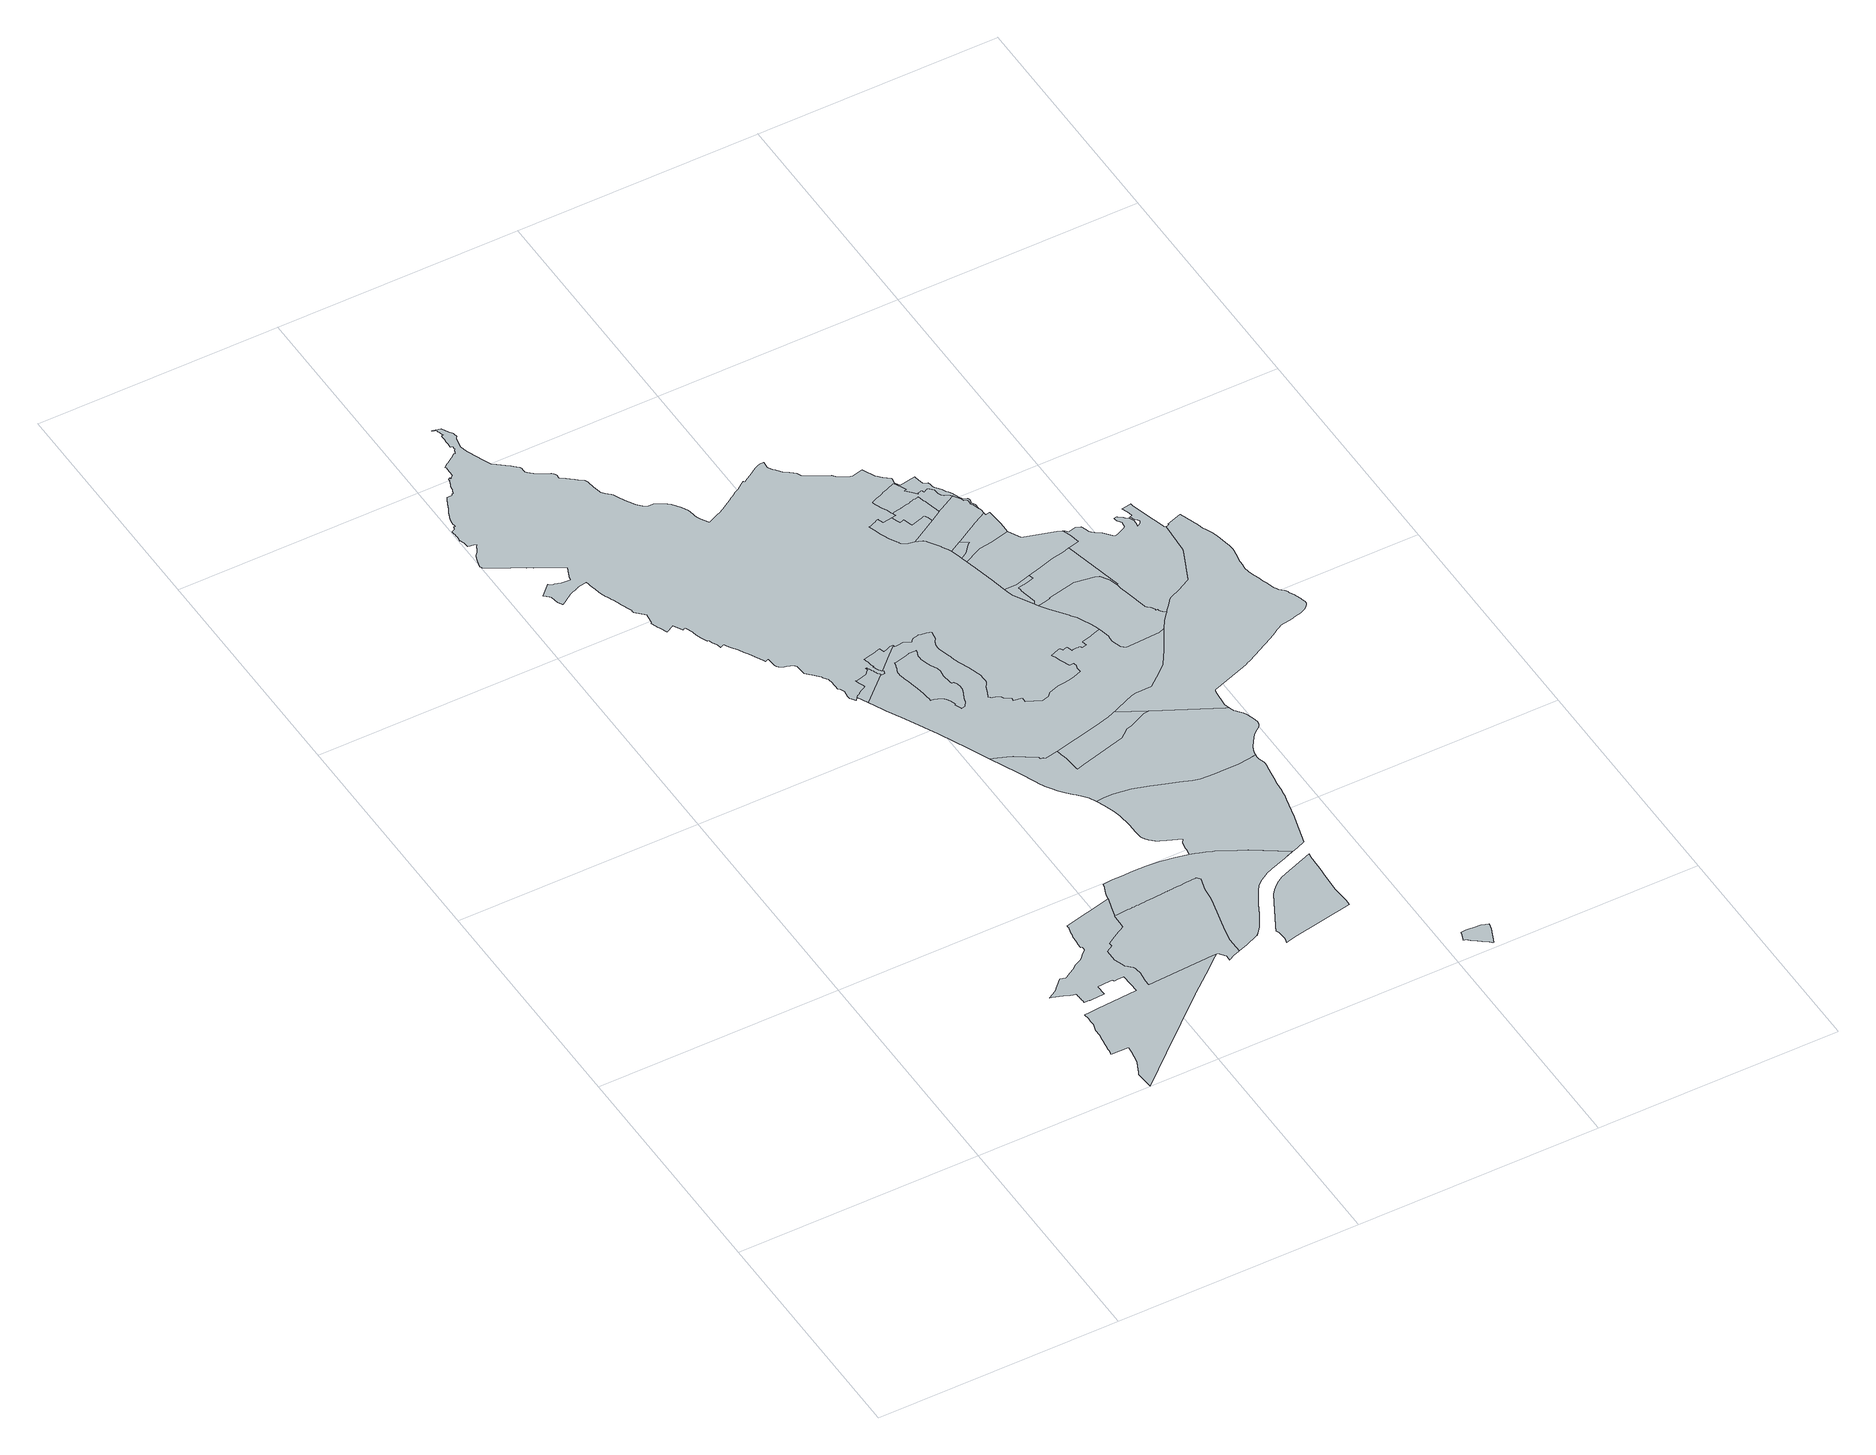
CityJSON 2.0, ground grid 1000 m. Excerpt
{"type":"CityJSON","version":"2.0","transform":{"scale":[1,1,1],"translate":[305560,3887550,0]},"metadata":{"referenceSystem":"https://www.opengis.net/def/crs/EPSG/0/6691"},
"CityObjects":{
"object1":{"type":"GenericCityObject","attributes":{"function":"5","validFromType":"3","custodian":"沼津市","notificationNumber":"沼津市告示第34号","prefecture":"22","city":"22203","floorAreaRate":2},"geometry":[{"type":"MultiSurface","lod":"1","boundaries":[[[0,1,2,3,4,5,6,7,8,9,10,11,12,13,14,15,16,17,18,19,20,21,22,23,24,25,26,27,28,29,30,31,32,33,34,35,36,37,38,39,40,41,42,43,44,45,46,47,48,49,50,51,52,53,54,55,56,57,58,59,60,61,62,63,64,65,66,67,68,69,70,71,72,73,74,75,76,77,78,79,80,81,82,83,84,85,86,87,88,89,90,91,92,93,94,95,96,97,98,99,100,101,102,103,104,105,106,107,108,109,110,111,112,113,114,115,116,117,118,119,120,121,122,123,124,125,126,127,128,129,130,131,132,133,134,135,136,137,138,139,140,141,142,143,144,145,146,147,148,149,150,151,152,153,154,155,156,157,158]]]}]},
"object2":{"type":"GenericCityObject","attributes":{"function":"12","validFromType":"3","custodian":"沼津市","notificationNumber":"沼津市告示第34号","prefecture":"22","city":"22203","floorAreaRate":2},"geometry":[{"type":"MultiSurface","lod":"1","boundaries":[[[105,104,103,102,101,100,99,98,97,96,95,94,93,92,159,160,161,162,163,164,165,166,167,168,169,170,171,172,173,174,175,176,177,178,179,180,181,182,183,184,185,186,187,188,189,190,191,192,193,194,195,196,197,198,199,200,201,202,203,204,205,206,207,208,209,210,211,212,213,214,215,216,217,218,219,220,221,222,223,224,225,226,227,228,229,230,231,232,116,115,114,113,112,111,110,109,108,107,106]]]}]},
"object3":{"type":"GenericCityObject","attributes":{"function":"5","validFromType":"3","custodian":"沼津市","notificationNumber":"沼津市告示第34号","prefecture":"22","city":"22203","floorAreaRate":2},"geometry":[{"type":"MultiSurface","lod":"1","boundaries":[[[233,234,235,236,237,238,239,240,241,242,243,244,245,246,247,248,249,250,251,252,253,254,255,256,257,258,259,260,261,262,263,264,263,265,266,267,268,269,270]]]}]},
"object4":{"type":"GenericCityObject","attributes":{"function":"14","usage":"12","validFromType":"3","custodian":"沼津市","notificationNumber":"沼津市告示第35号","prefecture":"22","city":"22203"},"geometry":[{"type":"MultiSurface","lod":"1","boundaries":[[[232,231,230,229,228,227,226,225,224,223,222,221,220,219,218,217,216,215,214,213,212,211,210,209,208,207,206,205,204,203,202,201,200,271,198,197,196,195,194,193,192,191,190,189,188,187,186,185,184,183,182,181,180,179,178,177,176,175,174,173,172,171,170,169,272,167,166,165,164,163,273,274,275,276,277,278,279,280,281,282,283,284,285,286,287,288,289,290,291,292,293,294,295,296,297,298,299,300,301,302,303,304,305,306,307,308,309,310,311,312,119,118,117,116]]]}]},
"object5":{"type":"GenericCityObject","attributes":{"function":"11","validFromType":"3","custodian":"沼津市","notificationNumber":"沼津市告示第34号","prefecture":"22","city":"22203","floorAreaRate":2},"geometry":[{"type":"MultiSurface","lod":"1","boundaries":[[[232,231,230,229,228,227,226,225,224,223,222,221,220,219,218,217,216,215,214,213,212,211,210,209,208,207,206,205,204,203,202,201,200,199,198,197,196,195,194,193,192,191,190,189,188,187,186,185,184,183,182,181,180,179,178,177,176,175,174,173,172,171,170,169,168,167,166,165,164,163,273,274,313,276,277,278,279,280,281,282,283,284,285,286,287,288,289,290,314,292,293,294,295,296,297,298,299,300,301,315,303,304,305,306,307,308,309,310,311,312,119,118,117,116]]]}]},
"object6":{"type":"GenericCityObject","attributes":{"function":"5","validFromType":"3","custodian":"沼津市","notificationNumber":"沼津市告示第34号","prefecture":"22","city":"22203","floorAreaRate":2},"geometry":[{"type":"MultiSurface","lod":"1","boundaries":[[[316,317,318,319,320,321,322,323,324,325,326,327,328,329,330,331,332,333,334,335,336,337,338,339,340,341,342,343]]]}]},
"object7":{"type":"GenericCityObject","attributes":{"function":"3","validFromType":"3","custodian":"沼津市","notificationNumber":"沼津市告示第34号","prefecture":"22","city":"22203","floorAreaRate":1},"geometry":[{"type":"MultiSurface","lod":"1","boundaries":[[[344,345,346,347,348,349,350,351,352,353,354,355,356,357,358,359,360,361,362,363,364,365,366,367,368,369,370,371,372,373,374,375,376,377,378,379,380,381,382,383,384,385,386,387,388,389,390,391,392,393,394,395,396,397,398,399,400,401,402]]]}]},
"object8":{"type":"GenericCityObject","attributes":{"function":"23","validFromType":"3","custodian":"静岡県","notificationNumber":"静岡県告示第270号","prefecture":"22","city":"22203"},"geometry":[{"type":"MultiSurface","lod":"1","boundaries":[[[403,404,405,406,407,408,409,410,411,412,413,414,415,416,417,418,419,420,421,422,423,424,425,426,427,428,429,430,431,432,433,434,435,436,437,438,439,440,441,442,443,444,445,446,447,448,449,450,451,452,453,454,455,456,457,458,459,460,461,462,463,464,465,466,467,468,469,470,471,472,473,474,475,476,477,478,479,480,481,482,483,484,485,486,487,488,489,490,491,492,493,494,495,496,497,498,499,500,501,502,503,504,505,506,507,508,509,510,511,512,513,514,515,516,517,518,519,520,521,522,523,524,525,526,527,528,529,530,531,532,533,534,535,536,537,538,539,540,541,542,543,544,545,546,547,548,549,550,551,552,553,554,555,556,557,558,559,560,561,562,563,564,565,566,567,568,569,570,571,572,573,574,575,576,270,269,268,267,266,265,263,264,263,262,261,260,259,258,257,256,255,254,253,252,251,250,249,248,247,246,245,244,243,242,241,240,239,238,237,236,235,234,577,578,579,580,581,582,327,326,325,324,323,322,321,320,319,318,317,316,343,342,341,340,339,338,337,336,335,334,333,332,331,330,329,583,584,585,586,587,588,589,590,591,592,593,594,595,596,597,598,599,600,601,602,603,604,605,606,607,608,609,610,611,612,613,614,615,616,617,618,619,620,621,622,623,624,625,626,627,628,629,630,631,632,633,634,635,636,637,638,639,640,641,642,643,644,645,646,647,648,649,650,651,652,653,654,655,656,657,658,659,660,661,662,663,664,665,666,667,668,669,670,671,672,673,674,675,676,677,678,679,680,681,682,683,684,685,686,687,688,689,690,691,692,693,694,695,696,697,698,699,700,701,702,703,704,705,706,707,708,709,710,711,712,713,714,715,716,717,718,719,720,721,722,723,724,725,726,727,728,729,730,731,732,733,734,735,736,737,738,739,740,741,742,743,744,745,746,747,748,749,750,751,752,753,754,755,756,757,758,759,760,761,762,763,764,765,766,767,768,769,770,771,772,773,774,775,776,777,778,779,780,781,782,783,784,785,786,787,788,789,790,791,792,793,794,795,796,797,798,799,800,801,802,803,804,805,806,807,808,809,810,811,812,813,814,815,816,817,818,819,820,821,822,823,824,825,826,827,828,829,830,831,832,833,834,835,836,837,838,839,840,841,842,843,844,845,846,847,848,849,850,851,852,853,854,855,856,857,858,859,860,861,862,863,864,865,866,867,868,869,870,871,872,873,874,875,876,877,878,879,880,881,882,883,884,885,886,887,888,889,890,891,892,893,894,895,896,897,898,899,900,901,902,903,904,905,906,907,908,909,910,911,912,913,914,915,916,917,918,919,920,921,922,923,924,925,926,927,928,929,930,931,932,933,934,935,936,937,938,939,940,941,942,943,944,945,946,947,948,949,950,951,952,953,954,955,956,957,958,959,960,961,962,963,964,965,966,967,968,969,970,971,972,973,974,975,976,977,978,979,980,981,982,983,984,985,986,987,988,989,990,991,992,993,994,995,996,997,998,999,1000,1001,1002,1003,1004,1005,1006,1007,1008,1009,1010,1011,1012,1013,1014,1015,1016,1017,1018,1019,1020,1021,1022,1023,1024,1025,1026,1027,1028,1029,1030,1031,1032,1033,1034,1035,1036,1037,1038,1039,1040,1041,1042,1043,1044,1045,1046,1047,1048,1049,1050,1051,1052,1053,1054,1055,1056,1057,1058,1059,1060,1061,1062,1063,1064,1065,1066,1067,1068,1069,1070,1071,1072,1073,1074,1075,1076,1077,1078,1079,1080,1081,1082,1083,1084,1085,1086,1087,1088,1089,1090,1091,1092,1093,1094,1095,1096,1097,1098,1099,1100,1101,1102,1103,1104]]]}]},
"object9":{"type":"GenericCityObject","attributes":{"function":"5","validFromType":"3","custodian":"沼津市","notificationNumber":"沼津市告示第34号","prefecture":"22","city":"22203","floorAreaRate":2},"geometry":[{"type":"MultiSurface","lod":"1","boundaries":[[[1105,1106,1107,1108,1109,1110,1111,1112,1113,1114,1115,1116,1117,1118,1119,1120,1121,1122,1123,1124,1125,1126,1127,1128,1129,1130,1131,1132]]]}]},
"object10":{"type":"GenericCityObject","attributes":{"function":"5","validFromType":"3","custodian":"沼津市","notificationNumber":"沼津市告示第34号","prefecture":"22","city":"22203","floorAreaRate":2},"geometry":[{"type":"MultiSurface","lod":"1","boundaries":[[[1133,1134,1135,1136,1137,1138,1139,1140,1141,1142,1143,1144,1145,1146,1147,1148,1149,1150,1151,1152,1153,301,300,299,298,297,296,295,294,293,292,314,1154,1155,1156,1157,1158,1159,1160,1161,1162,1163,1164,1165,1166,1167,1168,1169,1170,1171,1172,1173,1174,1175,1176,1177,1178,1179,1180,1181,1182,1183,1184,1185,1186,1187,1188,1189,1190,1191,1192]]]}]},
"object11":{"type":"GenericCityObject","attributes":{"function":"3","validFromType":"3","custodian":"沼津市","notificationNumber":"沼津市告示第34号","prefecture":"22","city":"22203","floorAreaRate":2},"geometry":[{"type":"MultiSurface","lod":"1","boundaries":[[[1193,1194,1195,1196,1197,1198,1199,1200,1201,1202,1203,1204,1205,1206,1207,1208,1209,1210,1211,1212,1213,1214,1215,1216,1217,1218,1219,1220,1221,1222]]]}]},
"object12":{"type":"GenericCityObject","attributes":{"function":"3","validFromType":"3","custodian":"沼津市","notificationNumber":"沼津市告示第34号","prefecture":"22","city":"22203","floorAreaRate":1.5},"geometry":[{"type":"MultiSurface","lod":"1","boundaries":[[[1223,1224,1225,1226,1227,1228,1229,1230,1231,1232,1233,1192,1191,1190,1189,1188,1187,1186,1185,1184,1183,1182,1181,1180,1179,1178,1177,1176,1234,1175,1235,1236,1237,1238,1239,1240,1241,1242,1243,1244,1245,1246,1247,1248,1249,1250,1251,1252,1253,1254,1255,1256,1215,1214,1213,1212,1211,1210,1209,1208,1207,1206,1205,1204,1203,1202,1201,1200,1199,1198,1197,1196,1195,1194,1193,1222,1257,1258,1259,1260,1261,1262,1263,1264,1265,1266,1267,1268,1269]]]}]},
"object13":{"type":"GenericCityObject","attributes":{"function":"1","validFromType":"3","custodian":"沼津市","notificationNumber":"沼津市告示第34号","prefecture":"22","city":"22203","floorAreaRate":0.6},"geometry":[{"type":"MultiSurface","lod":"1","boundaries":[[[1270,1271,1272,1273,1274,1269,1268,1267,1266,1265,1264,1263,1262,1261,1260,1259,1258,1257,1222,1221,1220,1219,1218,1217,1216,1275,1276,1277,1278,1279,1280,1281,1282,1283,1284,1285,1286,1287,1288,1289,1290,1291,1292,1293,693,692,691,690,689,688,687,686,685,684,683,682,681,680,679,678,677,676,675,674,673,672,671,670,669,668,667,666,665,664,663,662,661,660,659,658,657,656,655,654,653,652,651,650,649,648,647,646,645,644,643,642,641,640,639,638,637,636,635,634,633,632,631,630,629,628,627,626,625,624,623,622,621,620,619,618,617,616,615,614,613,612,611,610,609,608,607,606,605,604,603,602,601,600,599,598,597,596,595,594,593,592,591,590,589,588,587,586,585,584,583,329,328,327,582,581,580,579,578,577,234,233],[395,394,393,392,391,390,389,388,387,386,385,384,383,382,381,380,379,378,377,376,375,374,373,372,371,370,369,368,367,366,365,364,363,362,361,360,359,358,357,356,355,354,353,352,351,350,349,348,347,346,345,344,402,401,400,399,398,397,396]]]}]},
"object14":{"type":"GenericCityObject","attributes":{"function":"22","validFromType":"3","custodian":"静岡県","notificationNumber":"静岡県告示第329号","prefecture":"22","city":"22203"},"geometry":[{"type":"MultiSurface","lod":"1","boundaries":[[[1294,1295,1296,1297,1298,1299,1300,1301,1302,1303,1304,1305,1306,1307,1308,1309,1310,1311,1312,1313,1314,1315,1316,1317,1318,1319,1320,1321,1322,1323,1324]]]}]},
"object15":{"type":"GenericCityObject","attributes":{"function":"12","validFromType":"3","custodian":"沼津市","notificationNumber":"沼津市告示第34号","prefecture":"22","city":"22203","floorAreaRate":2},"geometry":[{"type":"MultiSurface","lod":"1","boundaries":[[[1294,1295,1296,1297,1298,1299,1300,1301,1302,1303,1304,1305,1306,1307,1308,1309,1310,1311,1312,1313,1314,1315,1316,1317,1318,1319,1320,1321,1322,1323,1324]]]}]},
"object16":{"type":"GenericCityObject","attributes":{"function":"1","validFromType":"3","custodian":"沼津市","notificationNumber":"沼津市告示第34号","prefecture":"22","city":"22203","floorAreaRate":0.6},"geometry":[{"type":"MultiSurface","lod":"1","boundaries":[[[741,740,739,738,737,736,735,734,733,732,731,730,729,1325,1326,1327,1328,1329,1330,1331,1332,1333,1334,1335,1336,1337,1338,1339,1340,1341,754,753,752,751,750,749,748,747,746,745,744,743,742]]]}]},
"object17":{"type":"GenericCityObject","attributes":{"function":"1","validFromType":"3","custodian":"沼津市","notificationNumber":"沼津市告示第34号","prefecture":"22","city":"22203","floorAreaRate":0.6},"geometry":[{"type":"MultiSurface","lod":"1","boundaries":[[[706,705,704,703,1342,1343,1344,1345,1346,1347,1348,1349,1350,1351,1352,1353,1354,1355,1356,1357,1358,1359,1360,1361,1362,1363,707]]]}]},
"object18":{"type":"GenericCityObject","attributes":{"function":"1","validFromType":"3","custodian":"沼津市","notificationNumber":"沼津市告示第34号","prefecture":"22","city":"22203","floorAreaRate":0.6},"geometry":[{"type":"MultiSurface","lod":"1","boundaries":[[[716,715,714,713,712,711,1364,1365,1366,1367,1368,1369,1370,1371,1372,1373,1374,1375]]]}]},
"object19":{"type":"GenericCityObject","attributes":{"function":"1","validFromType":"3","custodian":"沼津市","notificationNumber":"沼津市告示第34号","prefecture":"22","city":"22203","floorAreaRate":0.8},"geometry":[{"type":"MultiSurface","lod":"1","boundaries":[[[1341,1340,1339,1338,1337,1336,1335,1334,1333,1332,1331,1330,1329,1328,1327,1326,1325,1376,1377,1378,1379,1380,1381,1382,1383,1384,1385,1386,1387,1388,1389,1390,1391,1392,1393,1394,1395,1396,1397,1398,1399,1400,1401,1402,1403,1404,757,756,755,754]]]}]},
"object20":{"type":"GenericCityObject","attributes":{"function":"5","validFromType":"3","custodian":"沼津市","notificationNumber":"沼津市告示第34号","prefecture":"22","city":"22203","floorAreaRate":2},"geometry":[{"type":"MultiSurface","lod":"1","boundaries":[[[728,727,726,725,724,723,722,721,720,719,718,717,1375,1405,1406,1407,1408,1409,1410,809,808,807,806,805,804,803,1411,1412,1413,1414,1376,1325,729]]]}]},
"object21":{"type":"GenericCityObject","attributes":{"function":"1","validFromType":"3","custodian":"沼津市","notificationNumber":"沼津市告示第34号","prefecture":"22","city":"22203","floorAreaRate":0.6},"geometry":[{"type":"MultiSurface","lod":"1","boundaries":[[[764,763,762,761,760,759,758,757,1404,1403,1402,1401,1400,1399,1398,1397,1396,1395,1394,1393,1392,1391,1390,1389,1388,1387,1386,1385,1384,1383,1382,1381,1380,1379,1378,1377,1376,1414,1413,1415,1412,1411,802,1416,1417,801,800,799,798,797,1418,1419,796,795,794,793,792,791,790,789,788,787,786,785,784,783,782,781,780,779,778,777,776,775,774,773,772,771,770,769,768,767,766,765]]]}]},
"object22":{"type":"GenericCityObject","attributes":{"function":"1","validFromType":"3","custodian":"沼津市","notificationNumber":"沼津市告示第34号","prefecture":"22","city":"22203","floorAreaRate":0.8},"geometry":[{"type":"MultiSurface","lod":"1","boundaries":[[[710,1420,1421,1422,1423,1424,1425,1426,1427,1428,1429,1430,1409,1408,1407,1406,1405,1374,1373,1372,1371,1370,1369,1368,1367,1366,1365,1364,711]]]}]},
"object23":{"type":"GenericCityObject","attributes":{"function":"14","usage":"12","validFromType":"3","custodian":"沼津市","notificationNumber":"沼津市告示第35号","prefecture":"22","city":"22203"},"geometry":[{"type":"MultiSurface","lod":"1","boundaries":[[[701,700,699,698,697,696,695,694,693,1293,1292,1291,1290,1289,1288,1287,1286,1285,1284,1431,1432,1433,1434,1435,1436,1437,1438,1439,1440,1441,1442,1443,1444,1445,1446,1447,1448,1449,1450,1451,1452,1453,1454,1455,1456,1457,1458,1459,1460,1461,1462,702]]]}]},
"object24":{"type":"GenericCityObject","attributes":{"function":"11","validFromType":"3","custodian":"沼津市","notificationNumber":"沼津市告示第34号","prefecture":"22","city":"22203","floorAreaRate":2},"geometry":[{"type":"MultiSurface","lod":"1","boundaries":[[[701,700,699,698,697,696,695,694,693,1293,1292,1291,1290,1289,1288,1287,1286,1285,1284,1431,1432,1433,1434,1435,1436,1437,1438,1439,1440,1441,1442,1443,1444,1445,1446,1447,1448,1449,1450,1451,1452,1453,1454,1455,1456,1457,1458,1459,1460,1461,1462,702]]]}]},
"object25":{"type":"GenericCityObject","attributes":{"function":"1","validFromType":"3","custodian":"沼津市","notificationNumber":"沼津市告示第34号","prefecture":"22","city":"22203","floorAreaRate":0.8},"geometry":[{"type":"MultiSurface","lod":"1","boundaries":[[[1344,1343,1342,703,702,1462,1461,1460,1459,1458,1457,1456,1455,1454,1453,1452,1451,1450,1449,1448,1447,1463,1464,1465,1466,1467,1361,1360,1359,1358,1357,1356,1355,1354,1353,1352,1351,1350,1349,1348,1347,1346,1345]]]}]},
"object26":{"type":"GenericCityObject","attributes":{"function":"3","validFromType":"3","custodian":"沼津市","notificationNumber":"沼津市告示第34号","prefecture":"22","city":"22203","floorAreaRate":1},"geometry":[{"type":"MultiSurface","lod":"1","boundaries":[[[709,708,707,1363,1362,1361,1467,1466,1465,1464,1468,1469,1470,1471,1472,1473,1424,1423,1422,1421,1420,710]]]}]},
"object27":{"type":"GenericCityObject","attributes":{"function":"4","validFromType":"3","custodian":"沼津市","notificationNumber":"沼津市告示第34号","prefecture":"22","city":"22203","floorAreaRate":1.5},"geometry":[{"type":"MultiSurface","lod":"1","boundaries":[[[1215,1256,1255,1254,1474,1475,1476,1477,1478,1479,1480,1481,1482,1483,1484,1485,1486,1487,1488,1489,1490,1491,1492,1493,1494,1495,1496,1497,1498,1499,1500,1501,1502,1503,1504,1505,1506,1507,1508,1509,1510,1511,1512,1513,1514,1515,1516,1517,1518,1519,1520,1521,1522,1523,1524,1525,1526,1527,1528,1529,1530,1531,1532,1533,1534,1535,1536,1537,1538,1539,1540,1541,1542,1543,1544,1545,1546,1547,1548,1549,1550,1551,1552,1553,1554,1555,1556,1557,1558,1559,1560,1561,1562,1563,1564,1565,1566,1567,1568,1569,1570,1571,1572,1573,1574,1575,1433,1432,1431,1284,1283,1282,1281,1280,1279,1278,1277,1276,1275,1216]]]}]},
"object28":{"type":"GenericCityObject","attributes":{"function":"1","validFromType":"3","custodian":"沼津市","notificationNumber":"沼津市告示第34号","prefecture":"22","city":"22203","floorAreaRate":0.6},"geometry":[{"type":"MultiSurface","lod":"1","boundaries":[[[1463,1447,1446,1445,1444,1443,1442,1441,1440,1439,1438,1437,1436,1435,1434,1433,1575,1574,1573,1572,1571,1570,1569,1568,1567,1566,1565,1564,1563,1562,1576,1577,1578,1579,1580,1581,1582,1583,1584,1585,1586,1587,1588,1589,1590,1591,1592,1593,1594,1595,1596,1597,1598,1599,1600,1601,1602,1603,1604,1605,1606,1607,1608,1609,1610,1611,1612,1613,1614,1615,1616,1617,1618,1619,1620,1621,1622,1623,1624,1625,1626,1470,1469,1468,1464]]]}]}
},
"vertices":[
[645,579,0],[697,560,0],[704,557,0],[708,555,0],[716,552,0],[717,552,0],[718,552,0],[719,552,0],[725,550,0],[728,555,0],[729,544,0],[729,539,0],[730,531,0],[730,527,0],[731,522,0],[731,515,0],[732,506,0],[732,502,0],[732,497,0],[746,498,0],[753,498,0],[757,499,0],[757,496,0],[765,497,0],[813,499,0],[817,499,0],[814,543,0],[817,544,0],[832,545,0],[836,545,0],[841,545,0],[850,546,0],[856,546,0],[865,547,0],[866,547,0],[881,548,0],[881,544,0],[882,540,0],[888,540,0],[894,541,0],[906,542,0],[920,542,0],[923,542,0],[928,457,0],[761,446,0],[725,443,0],[701,442,0],[701,437,0],[703,420,0],[703,410,0],[703,401,0],[703,390,0],[703,385,0],[701,374,0],[700,367,0],[695,351,0],[695,322,0],[693,312,0],[693,308,0],[689,290,0],[687,272,0],[686,261,0],[684,246,0],[683,237,0],[681,222,0],[679,217,0],[683,216,0],[685,216,0],[719,215,0],[722,215,0],[753,215,0],[750,188,0],[741,139,0],[739,132,0],[730,113,0],[718,85,0],[716,81,0],[715,79,0],[713,75,0],[715,41,0],[715,38,0],[718,2,0],[854,121,0],[1099,334,0],[1103,338,0],[1147,374,0],[1155,380,0],[1212,427,0],[1229,441,0],[1257,465,0],[1264,472,0],[1268,476,0],[1257,476,0],[979,459,0],[978,484,0],[982,514,0],[983,525,0],[980,555,0],[980,559,0],[976,566,0],[969,575,0],[963,581,0],[956,585,0],[953,590,0],[950,601,0],[937,636,0],[938,685,0],[965,702,0],[965,719,0],[997,738,0],[1023,754,0],[1037,761,0],[1044,766,0],[1050,769,0],[1051,795,0],[1052,823,0],[1054,834,0],[1055,838,0],[1066,876,0],[1079,921,0],[880,874,0],[880,868,0],[880,863,0],[880,859,0],[878,851,0],[876,845,0],[875,838,0],[874,832,0],[873,829,0],[872,823,0],[871,818,0],[869,810,0],[869,808,0],[868,796,0],[867,783,0],[866,772,0],[865,752,0],[872,752,0],[872,742,0],[871,733,0],[866,728,0],[855,720,0],[837,699,0],[827,692,0],[804,681,0],[786,667,0],[766,656,0],[743,641,0],[738,640,0],[730,643,0],[725,645,0],[719,646,0],[712,642,0],[702,630,0],[682,613,0],[675,605,0],[668,599,0],[653,589,0],[638,581,0],
[1277,477,0],[1296,448,0],[1297,426,0],[1320,438,0],[1350,449,0],[1348,515,0],[1358,566,0],[1393,708,0],[1398,737,0],[1404,787,0],[1419,843,0],[1414,849,0],[1409,855,0],[1406,855,0],[1405,855,0],[1399,854,0],[1392,854,0],[1388,854,0],[1386,853,0],[1379,853,0],[1374,853,0],[1369,852,0],[1359,852,0],[1351,851,0],[1349,851,0],[1329,850,0],[1328,850,0],[1327,850,0],[1324,850,0],[1318,849,0],[1317,849,0],[1316,849,0],[1312,849,0],[1305,848,0],[1298,848,0],[1295,847,0],[1288,847,0],[1285,847,0],[1283,847,0],[1276,846,0],[1268,846,0],[1263,845,0],[1259,845,0],[1255,845,0],[1245,844,0],[1237,844,0],[1232,843,0],[1227,843,0],[1218,842,0],[1212,842,0],[1209,842,0],[1203,841,0],[1197,841,0],[1189,840,0],[1182,840,0],[1176,840,0],[1167,839,0],[1162,839,0],[1155,838,0],[1150,838,0],[1141,837,0],[1131,837,0],[1127,836,0],[1125,836,0],[1122,836,0],[1114,836,0],[1104,835,0],[1096,835,0],[1091,834,0],[1078,834,0],[1069,833,0],[1059,833,0],[1058,833,0],[1057,833,0],
[850,2240,0],[961,2343,0],[960,2344,0],[959,2347,0],[955,2355,0],[953,2359,0],[951,2362,0],[951,2363,0],[948,2369,0],[947,2372,0],[945,2376,0],[942,2382,0],[939,2389,0],[938,2392,0],[935,2398,0],[931,2397,0],[935,2388,0],[935,2387,0],[930,2384,0],[917,2371,0],[875,2359,0],[867,2360,0],[873,2341,0],[875,2336,0],[876,2332,0],[881,2317,0],[872,2312,0],[866,2309,0],[856,2303,0],[853,2301,0],[848,2298,0],[849,2298,0],[848,2297,0],[843,2293,0],[841,2292,0],[840,2292,0],[836,2291,0],[829,2283,0],
[1268,845,0],[1403,787,0],[1391,464,0],[1441,485,0],[1445,487,0],[1454,495,0],[1473,517,0],[1492,550,0],[1505,574,0],[1522,607,0],[1530,621,0],[1533,626,0],[1551,659,0],[1567,686,0],[1581,706,0],[1606,727,0],[1621,737,0],[1638,747,0],[1666,759,0],[1737,784,0],[1775,799,0],[1643,886,0],[1574,922,0],[1547,938,0],[1538,942,0],[1530,945,0],[1507,955,0],[1485,962,0],[1471,966,0],[1468,967,0],[1447,973,0],[1398,984,0],[1339,994,0],[1285,999,0],[1232,1000,0],[1178,999,0],[1146,999,0],[1102,994,0],[1097,978,0],[1096,976,0],[1091,962,0],[1085,944,0],
[1446,487,0],[1776,799,0],[1398,985,0],
[952,2436,0],[953,2431,0],[955,2422,0],[958,2407,0],[958,2403,0],[964,2392,0],[959,2391,0],[966,2371,0],[969,2368,0],[970,2366,0],[973,2362,0],[977,2357,0],[1038,2415,0],[1078,2452,0],[1076,2452,0],[1064,2452,0],[1054,2448,0],[1035,2440,0],[1035,2439,0],[1033,2436,0],[1032,2436,0],[1026,2460,0],[1022,2459,0],[1020,2458,0],[1019,2458,0],[996,2452,0],[971,2446,0],[951,2441,0],
[1020,2305,0],[1021,2296,0],[1027,2271,0],[1030,2258,0],[1043,2201,0],[1046,2177,0],[1048,2161,0],[1050,2145,0],[1049,2137,0],[1053,2137,0],[1068,2133,0],[1070,2132,0],[1075,2130,0],[1087,2125,0],[1090,2124,0],[1101,2111,0],[1109,2097,0],[1117,2074,0],[1113,2070,0],[1116,2063,0],[1123,2046,0],[1125,2043,0],[1140,2048,0],[1152,2067,0],[1158,2086,0],[1168,2108,0],[1176,2130,0],[1177,2148,0],[1174,2162,0],[1168,2174,0],[1160,2175,0],[1157,2187,0],[1153,2224,0],[1156,2251,0],[1153,2267,0],[1140,2295,0],[1137,2306,0],[1127,2339,0],[1126,2347,0],[1125,2356,0],[1125,2358,0],[1131,2374,0],[1134,2382,0],[1135,2387,0],[1133,2387,0],[1126,2387,0],[1104,2387,0],[1103,2386,0],[1075,2376,0],[1056,2373,0],[1039,2369,0],[1038,2369,0],[1036,2369,0],[1035,2361,0],[1032,2351,0],[1027,2338,0],[1024,2331,0],[1021,2322,0],[1020,2312,0],
[0,3553,0],[3,3548,0],[3,3546,0],[6,3545,0],[17,3538,0],[24,3534,0],[30,3531,0],[42,3524,0],[54,3517,0],[62,3512,0],[67,3510,0],[74,3506,0],[84,3500,0],[93,3495,0],[113,3484,0],[117,3482,0],[132,3473,0],[143,3466,0],[156,3459,0],[165,3453,0],[176,3447,0],[188,3440,0],[199,3434,0],[210,3428,0],[219,3423,0],[222,3421,0],[233,3414,0],[245,3407,0],[255,3401,0],[262,3398,0],[269,3391,0],[258,3365,0],[252,3351,0],[249,3337,0],[248,3334,0],[247,3332,0],[212,3335,0],[199,3337,0],[197,3337,0],[187,3341,0],[183,3342,0],[174,3345,0],[169,3348,0],[163,3352,0],[160,3350,0],[158,3347,0],[121,3310,0],[137,3294,0],[144,3290,0],[143,3288,0],[148,3255,0],[148,3254,0],[159,3236,0],[160,3234,0],[201,3262,0],[210,3268,0],[214,3270,0],[222,3274,0],[232,3276,0],[237,3278,0],[241,3280,0],[246,3283,0],[248,3284,0],[250,3285,0],[253,3286,0],[285,3292,0],[290,3293,0],[293,3275,0],[297,3258,0],[300,3243,0],[303,3227,0],[307,3209,0],[308,3204,0],[313,3194,0],[316,3189,0],[319,3180,0],[324,3169,0],[326,3164,0],[332,3148,0],[336,3141,0],[339,3131,0],[344,3118,0],[351,3100,0],[357,3082,0],[356,3077,0],[358,3075,0],[360,3074,0],[357,3071,0],[358,3070,0],[393,3034,0],[392,3032,0],[387,2992,0],[383,2991,0],[389,2975,0],[394,2958,0],[398,2954,0],[410,2922,0],[412,2923,0],[441,2939,0],[445,2941,0],[446,2939,0],[465,2903,0],[476,2908,0],[481,2900,0],[487,2885,0],[488,2883,0],[492,2856,0],[501,2834,0],[506,2821,0],[511,2808,0],[513,2809,0],[516,2810,0],[516,2808,0],[524,2791,0],[528,2782,0],[530,2782,0],[530,2780,0],[531,2776,0],[533,2769,0],[537,2756,0],[553,2764,0],[558,2752,0],[567,2736,0],[584,2711,0],[596,2691,0],[603,2680,0],[611,2667,0],[615,2659,0],[618,2653,0],[619,2650,0],[626,2636,0],[639,2610,0],[645,2613,0],[651,2616,0],[653,2617,0],[653,2608,0],[654,2595,0],[657,2576,0],[660,2569,0],[665,2563,0],[668,2560,0],[683,2553,0],[690,2551,0],[703,2547,0],[708,2545,0],[715,2541,0],[719,2538,0],[722,2535,0],[724,2530,0],[725,2510,0],[726,2502,0],[727,2491,0],[728,2487,0],[729,2486,0],[734,2481,0],[754,2459,0],[759,2453,0],[771,2439,0],[775,2433,0],[787,2416,0],[789,2406,0],[790,2402,0],[791,2378,0],[791,2372,0],[790,2357,0],[799,2348,0],[801,2340,0],[805,2333,0],[802,2304,0],[802,2299,0],[803,2293,0],[805,2291,0],[817,2271,0],[819,2273,0],[962,2341,0],[965,2341,0],[969,2341,0],[977,2342,0],[978,2346,0],[980,2353,0],[1079,2444,0],[1086,2444,0],[1099,2446,0],[1115,2447,0],[1121,2447,0],[1129,2443,0],[1138,2438,0],[1144,2435,0],[1146,2438,0],[1146,2439,0],[1147,2440,0],[1150,2442,0],[1156,2447,0],[1180,2451,0],[1181,2453,0],[1194,2450,0],[1219,2446,0],[1222,2445,0],[1223,2445,0],[1234,2441,0],[1230,2423,0],[1230,2421,0],[1228,2407,0],[1216,2390,0],[1211,2374,0],[1210,2363,0],[1211,2350,0],[1217,2328,0],[1225,2303,0],[1227,2295,0],[1231,2278,0],[1232,2274,0],[1236,2260,0],[1237,2256,0],[1253,2215,0],[1268,2171,0],[1270,2164,0],[1271,2157,0],[1271,2141,0],[1272,2132,0],[1272,2123,0],[1270,2115,0],[1266,2108,0],[1258,2096,0],[1248,2069,0],[1237,2047,0],[1237,2046,0],[1243,2041,0],[1249,2037,0],[1259,2034,0],[1273,2030,0],[1277,2026,0],[1283,2014,0],[1284,2013,0],[1285,2012,0],[1286,2012,0],[1308,1997,0],[1306,1987,0],[1341,1980,0],[1340,1960,0],[1397,1933,0],[1424,1941,0],[1436,1952,0],[1439,1956,0],[1452,1960,0],[1466,1966,0],[1482,1972,0],[1495,1973,0],[1509,1974,0],[1534,1977,0],[1559,1984,0],[1590,1994,0],[1588,2016,0],[1592,2029,0],[1591,2040,0],[1590,2043,0],[1573,2041,0],[1566,2058,0],[1566,2060,0],[1557,2082,0],[1555,2088,0],[1550,2103,0],[1542,2120,0],[1554,2124,0],[1563,2127,0],[1574,2131,0],[1576,2132,0],[1587,2136,0],[1587,2135,0],[1593,2122,0],[1612,2130,0],[1615,2121,0],[1620,2104,0],[1624,2106,0],[1627,2108,0],[1630,2108,0],[1634,2108,0],[1640,2108,0],[1647,2108,0],[1653,2108,0],[1660,2100,0],[1678,2104,0],[1673,2124,0],[1675,2125,0],[1677,2125,0],[1716,2137,0],[1734,2143,0],[1754,2149,0],[1756,2150,0],[1757,2150,0],[1759,2151,0],[1757,2160,0],[1755,2168,0],[1745,2195,0],[1734,2217,0],[1721,2244,0],[1707,2263,0],[1702,2271,0],[1657,2330,0],[1634,2366,0],[1624,2383,0],[1599,2427,0],[1581,2460,0],[1576,2472,0],[1570,2500,0],[1555,2568,0],[1536,2651,0],[1525,2695,0],[1519,2718,0],[1516,2729,0],[1514,2740,0],[1508,2762,0],[1506,2766,0],[1506,2767,0],[1502,2776,0],[1499,2784,0],[1487,2804,0],[1484,2810,0],[1465,2841,0],[1462,2845,0],[1458,2851,0],[1452,2859,0],[1446,2865,0],[1445,2867,0],[1436,2871,0],[1431,2874,0],[1416,2877,0],[1387,2884,0],[1377,2890,0],[1371,2894,0],[1364,2902,0],[1365,2904,0],[1363,2906,0],[1354,2925,0],[1344,2943,0],[1335,2962,0],[1328,2979,0],[1321,3002,0],[1316,3017,0],[1313,3029,0],[1317,3030,0],[1321,3031,0],[1335,3037,0],[1342,3040,0],[1343,3040,0],[1352,3044,0],[1362,3048,0],[1363,3043,0],[1365,3035,0],[1369,3022,0],[1395,3027,0],[1406,3029,0],[1426,3032,0],[1427,3032,0],[1421,3046,0],[1420,3048,0],[1418,3055,0],[1411,3073,0],[1402,3093,0],[1394,3111,0],[1392,3116,0],[1391,3117,0],[1389,3134,0],[1400,3139,0],[1411,3143,0],[1421,3147,0],[1432,3151,0],[1443,3156,0],[1447,3158,0],[1457,3162,0],[1467,3166,0],[1479,3171,0],[1492,3176,0],[1504,3181,0],[1506,3176,0],[1511,3166,0],[1515,3159,0],[1519,3153,0],[1530,3130,0],[1520,3126,0],[1539,3106,0],[1552,3088,0],[1554,3088,0],[1554,3093,0],[1563,3095,0],[1569,3096,0],[1575,3097,0],[1576,3091,0],[1577,3086,0],[1589,3093,0],[1591,3094,0],[1592,3094,0],[1596,3096,0],[1603,3090,0],[1614,3076,0],[1615,3066,0],[1616,3054,0],[1622,3043,0],[1630,3034,0],[1647,3026,0],[1669,2997,0],[1674,2986,0],[1678,2977,0],[1687,2973,0],[1691,2964,0],[1690,2949,0],[1697,2939,0],[1703,2912,0],[1702,2938,0],[1695,2952,0],[1696,2957,0],[1698,2966,0],[1697,2973,0],[1696,2978,0],[1691,2978,0],[1686,2979,0],[1680,2985,0],[1671,2997,0],[1665,3013,0],[1659,3028,0],[1651,3042,0],[1645,3050,0],[1638,3066,0],[1630,3077,0],[1619,3088,0],[1617,3097,0],[1615,3108,0],[1613,3119,0],[1595,3127,0],[1592,3144,0],[1590,3152,0],[1587,3170,0],[1520,3159,0],[1507,3181,0],[1511,3203,0],[1510,3206,0],[1484,3228,0],[1473,3240,0],[1466,3249,0],[1442,3298,0],[1394,3288,0],[1389,3288,0],[1344,3313,0],[1333,3328,0],[1303,3344,0],[1238,3381,0],[1234,3393,0],[1230,3401,0],[1220,3410,0],[1209,3419,0],[1192,3428,0],[1172,3456,0],[1164,3464,0],[1156,3478,0],[1154,3485,0],[1156,3509,0],[1146,3510,0],[1133,3508,0],[1114,3499,0],[1097,3488,0],[1086,3481,0],[1077,3475,0],[1061,3465,0],[1048,3456,0],[1042,3462,0],[1028,3452,0],[1017,3443,0],[1006,3436,0],[988,3426,0],[976,3418,0],[970,3414,0],[961,3409,0],[950,3401,0],[934,3392,0],[918,3381,0],[905,3372,0],[899,3369,0],[890,3365,0],[874,3358,0],[853,3349,0],[833,3338,0],[830,3337,0],[818,3357,0],[808,3376,0],[803,3388,0],[801,3397,0],[800,3405,0],[797,3424,0],[795,3431,0],[781,3456,0],[766,3479,0],[758,3488,0],[746,3498,0],[731,3508,0],[714,3518,0],[705,3522,0],[700,3523,0],[695,3523,0],[689,3522,0],[684,3522,0],[679,3524,0],[671,3529,0],[658,3542,0],[647,3554,0],[633,3577,0],[622,3595,0],[610,3620,0],[603,3637,0],[598,3643,0],[589,3651,0],[580,3659,0],[575,3664,0],[571,3670,0],[569,3678,0],[562,3708,0],[557,3742,0],[554,3749,0],[552,3753,0],[547,3758,0],[532,3770,0],[524,3775,0],[518,3779,0],[509,3788,0],[499,3797,0],[488,3805,0],[478,3812,0],[477,3815,0],[479,3820,0],[479,3826,0],[476,3834,0],[473,3840,0],[467,3845,0],[447,3854,0],[426,3866,0],[419,3871,0],[393,3896,0],[389,3901,0],[388,3905,0],[388,3911,0],[389,3922,0],[387,3927,0],[385,3931,0],[376,3939,0],[361,3954,0],[345,3967,0],[319,3987,0],[309,3994,0],[304,3999,0],[301,4007,0],[290,4031,0],[278,4058,0],[265,4095,0],[258,4117,0],[257,4118,0],[253,4131,0],[263,4176,0],[271,4184,0],[268,4205,0],[256,4220,0],[242,4247,0],[222,4253,0],[214,4254,0],[208,4255,0],[210,4254,0],[214,4250,0],[221,4251,0],[222,4251,0],[222,4250,0],[223,4247,0],[225,4238,0],[226,4237,0],[226,4236,0],[228,4229,0],[231,4219,0],[233,4214,0],[225,4215,0],[225,4206,0],[225,4193,0],[223,4178,0],[224,4167,0],[223,4162,0],[224,4161,0],[223,4157,0],[222,4148,0],[225,4146,0],[231,4146,0],[233,4140,0],[230,4137,0],[231,4135,0],[232,4131,0],[227,4124,0],[221,4106,0],[216,4111,0],[198,4096,0],[195,4094,0],[188,4090,0],[174,4081,0],[169,4078,0],[158,4069,0],[154,4066,0],[155,4065,0],[155,4063,0],[155,4039,0],[155,4017,0],[155,4015,0],[149,4011,0],[149,4010,0],[144,4007,0],[144,4003,0],[141,4002,0],[140,4008,0],[140,4011,0],[132,4006,0],[133,4004,0],[134,4001,0],[133,4001,0],[134,3998,0],[132,3997,0],[131,3995,0],[130,3992,0],[121,3972,0],[120,3965,0],[119,3956,0],[118,3953,0],[116,3950,0],[115,3946,0],[113,3944,0],[113,3938,0],[111,3936,0],[111,3934,0],[109,3932,0],[106,3933,0],[105,3934,0],[105,3933,0],[102,3927,0],[101,3927,0],[86,3927,0],[82,3927,0],[81,3926,0],[78,3921,0],[73,3914,0],[66,3899,0],[64,3894,0],[61,3886,0],[59,3882,0],[54,3872,0],[50,3865,0],[46,3857,0],[45,3854,0],[42,3847,0],[32,3822,0],[30,3812,0],[29,3805,0],[29,3795,0],[29,3790,0],[30,3786,0],[31,3782,0],[33,3775,0],[28,3779,0],[23,3782,0],[22,3776,0],[20,3770,0],[13,3766,0],[8,3763,0],[6,3762,0],[6,3756,0],[6,3750,0],[8,3748,0],[8,3745,0],[8,3738,0],[8,3734,0],[9,3733,0],[8,3729,0],[8,3724,0],[7,3719,0],[6,3709,0],[7,3709,0],[8,3708,0],[9,3699,0],[10,3698,0],[11,3698,0],[14,3687,0],[16,3676,0],[14,3675,0],[16,3670,0],[24,3667,0],[37,3664,0],[49,3660,0],[44,3653,0],[35,3635,0],[29,3625,0],[18,3612,0],[16,3609,0],[10,3592,0],[6,3582,0],[5,3575,0],[4,3572,0],[4,3571,0],[3,3570,0],[1,3562,0],[0,3558,0],[0,3555,0],
[1521,459,0],[1523,453,0],[1523,449,0],[1524,432,0],[1524,421,0],[1519,401,0],[1524,402,0],[1527,403,0],[1558,410,0],[1813,457,0],[1813,484,0],[1809,551,0],[1812,625,0],[1816,674,0],[1819,745,0],[1821,757,0],[1822,757,0],[1699,711,0],[1674,702,0],[1654,690,0],[1639,679,0],[1620,660,0],[1606,641,0],[1586,604,0],[1549,535,0],[1529,495,0],[1527,491,0],[1517,472,0],
[1312,1349,0],[1327,1303,0],[1334,1271,0],[1339,1214,0],[1341,1194,0],[1341,1176,0],[1341,1162,0],[1341,1153,0],[1343,1141,0],[1346,1131,0],[1351,1122,0],[1360,1111,0],[1369,1104,0],[1378,1097,0],[1391,1089,0],[1414,1077,0],[1469,1055,0],[1458,1037,0],[1452,1006,0],[1453,997,0],[1448,978,0],[1800,808,0],[1836,821,0],[1842,843,0],[1855,890,0],[1865,924,0],[1872,951,0],[1880,987,0],[1894,1045,0],[1899,1066,0],[1901,1078,0],[1903,1094,0],[1907,1135,0],[1911,1165,0],[1915,1193,0],[1918,1212,0],[1920,1223,0],[1922,1237,0],[1922,1245,0],[1922,1255,0],[1915,1278,0],[1914,1294,0],[1915,1301,0],[1887,1296,0],[1875,1294,0],[1841,1291,0],[1789,1290,0],[1737,1289,0],[1682,1293,0],[1655,1299,0],[1622,1313,0],[1608,1318,0],[1548,1338,0],[1546,1339,0],[1534,1344,0],[1507,1353,0],[1440,1372,0],[1371,1382,0],[1334,1383,0],[1299,1379,0],
[1311,1668,0],[1311,1667,0],[1312,1659,0],[1313,1656,0],[1313,1655,0],[1314,1653,0],[1316,1642,0],[1317,1637,0],[1319,1628,0],[1320,1615,0],[1324,1572,0],[1324,1570,0],[1324,1569,0],[1324,1564,0],[1325,1561,0],[1356,1569,0],[1544,1619,0],[1555,1628,0],[1559,1632,0],[1584,1652,0],[1608,1660,0],[1676,1690,0],[1699,1693,0],[1589,1750,0],[1577,1745,0],[1562,1739,0],[1558,1738,0],[1551,1736,0],[1500,1722,0],[1308,1678,0],
[1131,1649,0],[1164,1574,0],[1166,1571,0],[1179,1542,0],[1192,1520,0],[1208,1497,0],[1227,1474,0],[1245,1455,0],[1254,1445,0],[1271,1428,0],[1285,1410,0],[1901,1299,0],[1916,1312,0],[1921,1327,0],[1929,1345,0],[1955,1383,0],[1963,1393,0],[1973,1403,0],[1984,1411,0],[1994,1418,0],[2001,1427,0],[2005,1434,0],[2007,1441,0],[2008,1449,0],[2006,1461,0],[1994,1499,0],[1987,1513,0],[1978,1525,0],[1969,1535,0],[1965,1539,0],[1960,1549,0],[1956,1560,0],[1948,1565,0],[1743,1670,0],[1254,1665,0],[1250,1669,0],[1248,1672,0],[1243,1672,0],[1241,1673,0],[1238,1673,0],[1236,1680,0],[1235,1683,0],[1195,1711,0],[1158,1734,0],[1138,1743,0],[1106,1754,0],[1079,1766,0],
[878,2182,0],[884,2170,0],[922,2099,0],[986,1971,0],[1042,1851,0],[1609,1760,0],[1654,1781,0],[1687,1795,0],[1706,1798,0],[1731,1798,0],[1770,1798,0],[1829,1845,0],[1865,1878,0],[1905,1940,0],[1961,2036,0],[1940,2026,0],[1924,2026,0],[1853,2022,0],[1796,2019,0],[1780,2036,0],[1768,2073,0],[1769,2091,0],[1771,2105,0],[1761,2146,0],
[2079,90,0],[2081,89,0],[2090,82,0],[2096,77,0],[2099,74,0],[2103,71,0],[2112,65,0],[2117,61,0],[2123,56,0],[2130,51,0],[2139,44,0],[2143,41,0],[2158,29,0],[2162,26,0],[2173,51,0],[2190,89,0],[2197,115,0],[2185,120,0],[2177,123,0],[2175,124,0],[2170,126,0],[2136,129,0],[2127,129,0],[2121,130,0],[2110,130,0],[2092,128,0],[2087,128,0],[2084,117,0],[2083,114,0],[2080,105,0],[2075,92,0],
[1526,2943,0],[1520,2964,0],[1516,2974,0],[1512,2977,0],[1502,2973,0],[1485,2968,0],[1455,2959,0],[1453,2957,0],[1450,2964,0],[1446,2978,0],[1440,2998,0],[1437,2997,0],[1421,2991,0],[1420,2993,0],[1415,3006,0],[1412,3016,0],[1407,3028,0],
[1632,2395,0],[1618,2465,0],[1618,2473,0],[1617,2484,0],[1618,2484,0],[1632,2487,0],[1636,2487,0],[1643,2488,0],[1644,2489,0],[1655,2491,0],[1666,2493,0],[1667,2493,0],[1669,2494,0],[1676,2497,0],[1680,2498,0],[1687,2501,0],[1688,2501,0],[1685,2509,0],[1683,2516,0],[1682,2519,0],[1623,2502,0],[1577,2500,0],
[1522,2722,0],[1542,2732,0],[1549,2740,0],[1550,2742,0],[1566,2761,0],[1570,2765,0],[1579,2775,0],[1582,2774,0],[1584,2778,0],[1582,2779,0],[1554,2796,0],[1506,2768,0],
[1572,2970,0],[1569,2982,0],[1568,2986,0],[1558,3028,0],[1554,3041,0],[1551,3051,0],[1548,3067,0],[1546,3071,0],[1544,3074,0],[1529,3069,0],[1524,3072,0],[1519,3070,0],[1512,3068,0],[1508,3067,0],[1506,3064,0],[1505,3063,0],[1503,3062,0],[1496,3060,0],[1493,3061,0],[1490,3061,0],[1482,3060,0],[1472,3057,0],[1465,3056,0],[1464,3056,0],[1462,3055,0],[1450,3053,0],[1438,3050,0],[1432,3049,0],[1426,3047,0],
[1598,2822,0],[1643,2849,0],[1649,2853,0],[1655,2856,0],[1707,2884,0],[1706,2902,0],[1655,3015,0],[1651,3013,0],[1589,2979,0],[1582,2976,0],
[1641,3007,0],[1644,3027,0],[1639,3030,0],[1610,3081,0],[1610,3082,0],
[1583,2722,0],[1599,2730,0],[1604,2731,0],[1656,2739,0],[1731,2759,0],[1731,2760,0],[1731,2769,0],[1732,2808,0],[1729,2853,0],[1726,2875,0],[1708,2872,0],
[1983,2069,0],[2006,2096,0],[2015,2107,0],[2012,2108,0],[2010,2109,0],[2006,2112,0],[1993,2127,0],[1993,2133,0],[1985,2134,0],[1985,2141,0],[1977,2154,0],[1971,2160,0],[1961,2170,0],[1961,2174,0],[1942,2261,0],[1934,2299,0],[1931,2317,0],[1922,2352,0],[1913,2369,0],[1907,2378,0],[1900,2386,0],[1885,2392,0],[1849,2400,0],[1805,2408,0],[1688,2382,0],[1689,2378,0],[1660,2372,0],[1655,2370,0],[1651,2369,0],[1641,2367,0],[1639,2367,0],[1637,2366,0],
[1936,2320,0],[1878,2571,0],[1853,2563,0],[1802,2554,0],[1741,2536,0],
[1926,2585,0],[1915,2628,0],[1905,2658,0],[1899,2661,0],[1886,2666,0],[1758,2705,0],
[1951,1586,0],[1951,1594,0],[1955,1648,0],[1958,1662,0],[1960,1667,0],[1961,1669,0],[1963,1669,0],[2109,1720,0],[2112,1721,0],[2121,1724,0],[2125,1726,0],[2131,1729,0],[2143,1734,0],[2176,1752,0],[2201,1765,0],[2267,1800,0],[2282,1808,0],[2294,1815,0],[2309,1826,0],[2321,1832,0],[2335,1839,0],[2344,1842,0],[2352,1843,0],[2361,1843,0],[2369,1844,0],[2389,1848,0],[2398,1851,0],[2417,1855,0],[2430,1859,0],[2439,1863,0],[2448,1868,0],[2455,1873,0],[2461,1878,0],[2466,1883,0],[2469,1888,0],[2471,1893,0],[2472,1897,0],[2472,1902,0],[2470,1911,0],[2467,1923,0],[2461,1938,0],[2455,1954,0],[2451,1963,0],[2446,1973,0],[2444,1979,0],[2441,1984,0],[2437,1988,0],[2429,1997,0],[2421,2006,0],[2417,2012,0],[2414,2017,0],[2411,2023,0],[2408,2032,0],[2402,2054,0],[2396,2072,0],[2390,2091,0],[2383,2112,0],[2379,2126,0],[2375,2141,0],[2373,2150,0],[2373,2158,0],[2373,2168,0],[2374,2180,0],[2375,2200,0],[2377,2216,0],[2379,2228,0],[2381,2241,0],[2383,2252,0],[2385,2262,0],[2386,2269,0],[2385,2280,0],[2384,2291,0],[2382,2302,0],[2377,2326,0],[2374,2342,0],[2374,2344,0],[2371,2357,0],[2365,2378,0],[2350,2410,0],[2346,2421,0],[2341,2440,0],[2314,2521,0],[2250,2499,0],[2252,2495,0],[2249,2494,0],[2243,2491,0],[2242,2491,0],[2240,2491,0],[2238,2491,0],[2230,2360,0],[2229,2354,0],[2226,2347,0],[2167,2212,0],[2164,2210,0],[2159,2208,0],[2112,2182,0],[2073,2165,0],[2067,2162,0],[2064,2161,0],[2060,2157,0],[2055,2152,0],[2045,2141,0],
[2233,2492,0],[2232,2492,0],[2201,2602,0],[2188,2649,0],[2186,2657,0],[2185,2657,0],[2147,2650,0],[2158,2619,0],[2162,2604,0],[2151,2599,0],[2158,2581,0],[2167,2574,0],[2167,2573,0],[2169,2570,0],[2170,2569,0],[2171,2564,0],[2169,2559,0],[2164,2552,0],[2150,2544,0],[2152,2563,0],[2154,2578,0],[2146,2594,0],[2145,2598,0],[2142,2597,0],[2136,2601,0],[2129,2610,0],[2111,2623,0],[2109,2624,0],[2109,2625,0],[2097,2622,0],[2097,2618,0],[2098,2613,0],[2101,2606,0],[2105,2599,0],[2112,2589,0],[2111,2576,0],[2109,2567,0],[2105,2562,0],[2097,2558,0],[2069,2546,0],[2055,2542,0],[2053,2544,0],[2022,2578,0],[2009,2586,0],[1990,2605,0],[1984,2609,0],[1979,2624,0],[1972,2644,0],[1954,2652,0],[1921,2645,0],[1910,2655,0]
]}
